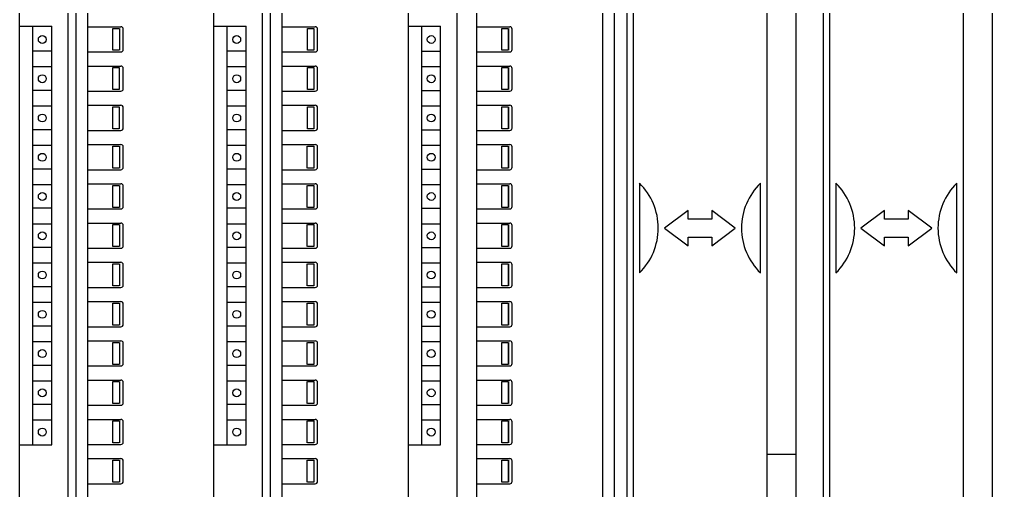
# Model space of a CAD drawing. Extents: x 430 to 1632, y -19 to 271.
# Drawn here: x 1390.5 to 1514.3, y 63.9 to 123.9 of the extents above; entities that cross this region are included whole.
import ezdxf

# ---------------------------------------------------------------- set-up
doc = ezdxf.new("R2010")
doc.units = 0
doc.header["$LTSCALE"] = 5
doc.header["$MEASUREMENT"] = 0
doc.layers.get('0').update_dxf_attribs({"linetype": 'CONTINUOUS'})

msp = doc.modelspace()

# ---------------------------------------------------------------- linework, layer by layer
at = {"color": 7, "linetype": 'Continuous'}
for p, q in [((1390.5, -17.65), (1390.5, 269.35)), ((1415.25, -17.65), (1415.25, 269.35)), ((1415.25, -17.65), (1415.25, 269.35)), ((1440, -17.65), (1440, 269.35)), ((1464.75, -17.65), (1464.75, 269.35)), ((1396.7, -1.11), (1396.7, 255.92)), ((1421.45, -1.11), (1421.45, 255.92)), ((1446.2, -1.11), (1446.2, 255.92)), ((1397.7, -1.11), (1397.7, 245.25)), ((1399.2, -4.11), (1399.2, 245.25)), ((1422.45, -1.11), (1422.45, 245.25)), ((1423.95, -4.11), (1423.95, 245.25)), ((1448.7, -4.11), (1448.7, 245.25)), ((1466.25, 25.97), (1466.25, 199.25)), ((1467.85, 10.1), (1467.85, 189.25)), ((1489.35, 10.1), (1489.35, 189.25)), ((1492.85, 10.1), (1492.85, 189.25)), ((1514.35, 10.1), (1514.35, 189.25)), ((1468.6, 166.65), (1468.6, 28.05)), ((1485.6, 166.65), (1485.6, 28.05)), ((1493.6, 166.65), (1493.6, 28.05)), ((1510.6, 166.65), (1510.6, 28.05)), ((1390.5, 123.05), (1394.6, 123.05)), ((1392.2, 69.75), (1392.2, 123.05)), ((1394.6, 69.75), (1394.6, 123.05)), ((1399.2, 122.99), (1403.4, 122.99)), ((1402.4, 119.99), (1402.4, 122.79)), ((1402.4, 122.79), (1403.2, 122.79)), ((1403.22, 122.79), (1403.22, 119.99)), ((1403.7, 120.09), (1403.7, 122.69)), ((1415.25, 123.05), (1419.35, 123.05)), ((1416.95, 69.75), (1416.95, 123.05)), ((1419.35, 69.75), (1419.35, 123.05)), ((1423.95, 122.99), (1428.15, 122.99)), ((1427.15, 119.99), (1427.15, 122.79)), ((1427.15, 122.79), (1427.95, 122.79)), ((1427.97, 122.79), (1427.97, 119.99)), ((1428.45, 120.09), (1428.45, 122.69)), ((1440, 123.05), (1444.1, 123.05)), ((1441.7, 69.75), (1441.7, 123.05)), ((1444.1, 69.75), (1444.1, 123.05)), ((1448.7, 122.99), (1452.9, 122.99)), ((1451.88, 119.99), (1451.88, 122.79)), ((1451.9, 119.99), (1451.9, 122.79)), ((1451.9, 122.79), (1452.7, 122.79)), ((1452.7, 122.79), (1452.7, 119.99)), ((1452.72, 122.79), (1452.72, 119.99)), ((1453.2, 120.09), (1453.2, 122.69)), ((1394.6, 119.87), (1392.2, 119.87)), ((1399.2, 119.79), (1403.4, 119.79)), ((1403.2, 119.99), (1402.4, 119.99)), ((1419.35, 119.87), (1416.95, 119.87)), ((1423.95, 119.79), (1428.15, 119.79)), ((1427.95, 119.99), (1427.15, 119.99)), ((1441.7, 119.87), (1444.1, 119.87)), ((1448.7, 119.79), (1452.9, 119.79)), ((1452.7, 119.99), (1451.9, 119.99)), ((1394.6, 117.87), (1392.2, 117.87)), ((1399.2, 117.99), (1403.4, 117.99)), ((1402.4, 114.99), (1402.4, 117.79)), ((1402.4, 117.79), (1403.2, 117.79)), ((1403.2, 117.79), (1403.2, 114.99)), ((1403.7, 115.09), (1403.7, 117.69)), ((1419.35, 117.87), (1416.95, 117.87)), ((1423.95, 117.99), (1428.15, 117.99)), ((1427.15, 114.99), (1427.15, 117.79)), ((1427.15, 117.79), (1427.95, 117.79)), ((1427.95, 117.79), (1427.95, 114.99)), ((1428.45, 115.09), (1428.45, 117.69)), ((1444.1, 117.87), (1441.7, 117.87)), ((1448.7, 117.99), (1452.9, 117.99)), ((1451.88, 114.99), (1451.88, 117.79)), ((1451.9, 114.99), (1451.9, 117.79)), ((1451.9, 117.79), (1452.7, 117.79)), ((1452.7, 117.79), (1452.7, 114.99)), ((1452.72, 117.79), (1452.72, 114.99)), ((1453.2, 115.09), (1453.2, 117.69)), ((1394.6, 114.87), (1392.2, 114.87)), ((1399.2, 114.79), (1403.4, 114.79)), ((1403.2, 114.99), (1402.4, 114.99)), ((1419.35, 114.87), (1416.95, 114.87)), ((1423.95, 114.79), (1428.15, 114.79)), ((1427.95, 114.99), (1427.15, 114.99)), ((1441.7, 114.87), (1444.1, 114.87)), ((1448.7, 114.79), (1452.9, 114.79)), ((1452.7, 114.99), (1451.9, 114.99)), ((1394.6, 112.87), (1392.2, 112.87)), ((1399.2, 112.99), (1403.4, 112.99)), ((1402.4, 109.99), (1402.4, 112.79)), ((1402.4, 112.79), (1403.2, 112.79)), ((1403.2, 112.79), (1403.2, 109.99)), ((1419.35, 112.87), (1416.95, 112.87)), ((1423.95, 112.99), (1428.15, 112.99)), ((1427.15, 109.99), (1427.15, 112.79)), ((1427.15, 112.79), (1427.95, 112.79)), ((1427.95, 112.79), (1427.95, 109.99)), ((1444.1, 112.87), (1441.7, 112.87)), ((1448.7, 112.99), (1452.9, 112.99)), ((1451.88, 109.99), (1451.88, 112.79)), ((1451.9, 109.99), (1451.9, 112.79)), ((1451.9, 112.79), (1452.7, 112.79)), ((1452.7, 112.79), (1452.7, 109.99)), ((1452.72, 112.79), (1452.72, 109.99)), ((1403.7, 110.09), (1403.7, 112.69)), ((1428.45, 110.09), (1428.45, 112.69)), ((1453.2, 110.09), (1453.2, 112.69)), ((1394.6, 109.87), (1392.2, 109.87)), ((1399.2, 109.79), (1403.4, 109.79)), ((1403.2, 109.99), (1402.4, 109.99)), ((1419.35, 109.87), (1416.95, 109.87)), ((1423.95, 109.79), (1428.15, 109.79)), ((1427.95, 109.99), (1427.15, 109.99)), ((1441.7, 109.87), (1444.1, 109.87)), ((1448.7, 109.79), (1452.9, 109.79)), ((1452.7, 109.99), (1451.9, 109.99)), ((1394.6, 107.87), (1392.2, 107.87)), ((1399.2, 107.99), (1403.4, 107.99)), ((1402.38, 104.99), (1402.38, 107.79)), ((1402.4, 107.79), (1403.2, 107.79)), ((1403.22, 107.79), (1403.22, 104.99)), ((1419.35, 107.87), (1416.95, 107.87)), ((1423.95, 107.99), (1428.15, 107.99)), ((1427.13, 104.99), (1427.13, 107.79)), ((1427.15, 107.79), (1427.95, 107.79)), ((1427.97, 107.79), (1427.97, 104.99)), ((1444.1, 107.87), (1441.7, 107.87)), ((1448.7, 107.99), (1452.9, 107.99)), ((1451.88, 104.99), (1451.88, 107.79)), ((1451.9, 104.99), (1451.9, 107.79)), ((1451.9, 107.79), (1452.7, 107.79)), ((1452.7, 107.79), (1452.7, 104.99)), ((1452.72, 107.79), (1452.72, 104.99)), ((1403.7, 105.09), (1403.7, 107.69)), ((1428.45, 105.09), (1428.45, 107.69)), ((1452.7, 106.7), (1452.72, 106.7)), ((1453.2, 105.09), (1453.2, 107.69)), ((1394.6, 104.87), (1392.2, 104.87)), ((1399.2, 104.79), (1403.4, 104.79)), ((1403.2, 104.99), (1402.4, 104.99)), ((1419.35, 104.87), (1416.95, 104.87)), ((1423.95, 104.79), (1428.15, 104.79)), ((1427.95, 104.99), (1427.15, 104.99)), ((1441.7, 104.87), (1444.1, 104.87)), ((1448.7, 104.79), (1452.9, 104.79)), ((1452.7, 104.99), (1451.9, 104.99)), ((1394.6, 102.87), (1392.2, 102.87)), ((1399.2, 102.99), (1403.4, 102.99)), ((1419.35, 102.87), (1416.95, 102.87)), ((1423.95, 102.99), (1428.15, 102.99)), ((1444.1, 102.87), (1441.7, 102.87)), ((1448.7, 102.99), (1452.9, 102.99)), ((1469.4, 103.07), (1469.4, 91.64)), ((1484.8, 91.64), (1484.8, 103.07)), ((1494.4, 103.07), (1494.4, 91.64)), ((1509.8, 91.64), (1509.8, 103.07)), ((1402.38, 99.99), (1402.38, 102.79)), ((1402.4, 102.79), (1403.2, 102.79)), ((1403.22, 102.79), (1403.22, 99.99)), ((1403.7, 100.09), (1403.7, 102.69)), ((1427.13, 99.99), (1427.13, 102.79)), ((1427.15, 102.79), (1427.95, 102.79)), ((1427.97, 102.79), (1427.97, 99.99)), ((1428.45, 100.09), (1428.45, 102.69)), ((1451.88, 99.99), (1451.88, 102.79)), ((1451.9, 99.99), (1451.9, 102.79)), ((1451.9, 102.79), (1452.7, 102.79)), ((1452.7, 102.79), (1452.7, 99.99)), ((1452.72, 102.79), (1452.72, 99.99)), ((1453.2, 100.09), (1453.2, 102.69)), ((1394.6, 99.87), (1392.2, 99.87)), ((1399.2, 99.79), (1403.4, 99.79)), ((1403.2, 99.99), (1402.4, 99.99)), ((1419.35, 99.87), (1416.95, 99.87)), ((1423.95, 99.79), (1428.15, 99.79)), ((1427.95, 99.99), (1427.15, 99.99)), ((1441.7, 99.87), (1444.1, 99.87)), ((1448.7, 99.79), (1452.9, 99.79)), ((1452.7, 99.99), (1451.9, 99.99)), ((1475.6, 99.61), (1472.6, 97.35)), ((1475.6, 98.5), (1475.6, 99.61)), ((1481.6, 97.35), (1478.6, 99.61)), ((1478.6, 99.61), (1478.6, 98.5)), ((1500.6, 99.61), (1497.6, 97.35)), ((1500.6, 98.5), (1500.6, 99.61)), ((1503.6, 99.61), (1503.6, 98.5)), ((1506.6, 97.35), (1503.6, 99.61)), ((1394.6, 97.87), (1392.2, 97.87)), ((1399.2, 97.99), (1403.4, 97.99)), ((1419.35, 97.87), (1416.95, 97.87)), ((1423.95, 97.99), (1428.15, 97.99)), ((1444.1, 97.87), (1441.7, 97.87)), ((1448.7, 97.99), (1452.9, 97.99)), ((1478.6, 98.5), (1475.6, 98.5)), ((1503.6, 98.5), (1500.6, 98.5)), ((1402.38, 94.99), (1402.38, 97.79)), ((1402.4, 97.79), (1403.2, 97.79)), ((1403.22, 97.79), (1403.22, 94.99)), ((1403.7, 95.09), (1403.7, 97.69)), ((1427.13, 94.99), (1427.13, 97.79)), ((1427.15, 97.79), (1427.95, 97.79)), ((1427.97, 97.79), (1427.97, 94.99)), ((1428.45, 95.09), (1428.45, 97.69)), ((1451.88, 94.99), (1451.88, 97.79)), ((1451.9, 94.99), (1451.9, 97.79)), ((1451.9, 97.79), (1452.7, 97.79)), ((1452.7, 97.79), (1452.7, 94.99)), ((1452.72, 97.79), (1452.72, 94.99)), ((1453.2, 95.09), (1453.2, 97.69)), ((1472.6, 97.35), (1475.6, 95.09)), ((1478.6, 95.09), (1481.6, 97.35)), ((1497.6, 97.35), (1500.6, 95.09)), ((1503.6, 95.09), (1506.6, 97.35)), ((1475.6, 96.2), (1478.6, 96.2)), ((1475.6, 95.09), (1475.6, 96.2)), ((1478.6, 96.2), (1478.6, 95.09)), ((1500.6, 96.2), (1503.6, 96.2)), ((1500.6, 95.09), (1500.6, 96.2)), ((1503.6, 96.2), (1503.6, 95.09)), ((1394.6, 94.87), (1392.2, 94.87)), ((1399.2, 94.79), (1403.4, 94.79)), ((1403.2, 94.99), (1402.4, 94.99)), ((1419.35, 94.87), (1416.95, 94.87)), ((1423.95, 94.79), (1428.15, 94.79)), ((1427.95, 94.99), (1427.15, 94.99)), ((1441.7, 94.87), (1444.1, 94.87)), ((1448.7, 94.79), (1452.9, 94.79)), ((1452.7, 94.99), (1451.9, 94.99)), ((1399.2, 92.99), (1403.4, 92.99)), ((1423.95, 92.99), (1428.15, 92.99)), ((1448.7, 92.99), (1452.9, 92.99)), ((1394.6, 92.87), (1392.2, 92.87)), ((1402.38, 89.99), (1402.38, 92.79)), ((1402.4, 92.79), (1403.2, 92.79)), ((1403.22, 92.79), (1403.22, 89.99)), ((1403.7, 90.09), (1403.7, 92.69)), ((1419.35, 92.87), (1416.95, 92.87)), ((1427.13, 89.99), (1427.13, 92.79)), ((1427.15, 92.79), (1427.95, 92.79)), ((1427.97, 92.79), (1427.97, 89.99)), ((1428.45, 90.09), (1428.45, 92.69)), ((1444.1, 92.87), (1441.7, 92.87)), ((1451.88, 89.99), (1451.88, 92.79)), ((1451.9, 89.99), (1451.9, 92.79)), ((1451.9, 92.79), (1452.7, 92.79)), ((1452.7, 92.79), (1452.7, 89.99)), ((1452.72, 92.79), (1452.72, 89.99)), ((1453.2, 90.09), (1453.2, 92.69)), ((1394.6, 89.87), (1392.2, 89.87)), ((1399.2, 89.79), (1403.4, 89.79)), ((1403.2, 89.99), (1402.4, 89.99)), ((1419.35, 89.87), (1416.95, 89.87)), ((1423.95, 89.79), (1428.15, 89.79)), ((1427.95, 89.99), (1427.15, 89.99)), ((1441.7, 89.87), (1444.1, 89.87)), ((1448.7, 89.79), (1452.9, 89.79)), ((1452.7, 89.99), (1451.9, 89.99)), ((1399.2, 87.99), (1403.4, 87.99)), ((1423.95, 87.99), (1428.15, 87.99)), ((1448.7, 87.99), (1452.9, 87.99)), ((1394.6, 87.87), (1392.2, 87.87)), ((1402.38, 84.99), (1402.38, 87.79)), ((1402.4, 87.79), (1403.2, 87.79)), ((1403.22, 87.79), (1403.22, 84.99)), ((1403.7, 85.09), (1403.7, 87.69)), ((1419.35, 87.87), (1416.95, 87.87)), ((1427.13, 84.99), (1427.13, 87.79)), ((1427.15, 87.79), (1427.95, 87.79)), ((1427.97, 87.79), (1427.97, 84.99)), ((1428.45, 85.09), (1428.45, 87.69)), ((1444.1, 87.87), (1441.7, 87.87)), ((1451.88, 84.99), (1451.88, 87.79)), ((1451.9, 84.99), (1451.9, 87.79)), ((1451.9, 87.79), (1452.7, 87.79)), ((1452.7, 87.79), (1452.7, 84.99)), ((1452.72, 87.79), (1452.72, 84.99)), ((1453.2, 85.09), (1453.2, 87.69)), ((1394.6, 84.87), (1392.2, 84.87)), ((1399.2, 84.79), (1403.4, 84.79)), ((1403.2, 84.99), (1402.4, 84.99)), ((1419.35, 84.87), (1416.95, 84.87)), ((1423.95, 84.79), (1428.15, 84.79)), ((1427.95, 84.99), (1427.15, 84.99)), ((1441.7, 84.87), (1444.1, 84.87)), ((1448.7, 84.79), (1452.9, 84.79)), ((1452.7, 84.99), (1451.9, 84.99)), ((1399.2, 82.99), (1403.4, 82.99)), ((1423.95, 82.99), (1428.15, 82.99)), ((1448.7, 82.99), (1452.9, 82.99)), ((1394.6, 82.87), (1392.2, 82.87)), ((1402.38, 79.99), (1402.38, 82.79)), ((1402.4, 82.79), (1403.2, 82.79)), ((1403.22, 82.79), (1403.22, 79.99)), ((1403.7, 80.09), (1403.7, 82.69)), ((1419.35, 82.87), (1416.95, 82.87)), ((1427.13, 79.99), (1427.13, 82.79)), ((1427.15, 82.79), (1427.95, 82.79)), ((1427.97, 82.79), (1427.97, 79.99)), ((1428.45, 80.09), (1428.45, 82.69)), ((1444.1, 82.87), (1441.7, 82.87)), ((1451.88, 79.99), (1451.88, 82.79)), ((1451.9, 79.99), (1451.9, 82.79)), ((1451.9, 82.79), (1452.7, 82.79)), ((1452.7, 82.79), (1452.7, 79.99)), ((1452.72, 82.79), (1452.72, 79.99)), ((1453.2, 80.09), (1453.2, 82.69)), ((1394.6, 79.87), (1392.2, 79.87)), ((1399.2, 79.79), (1403.4, 79.79)), ((1403.2, 79.99), (1402.4, 79.99)), ((1419.35, 79.87), (1416.95, 79.87)), ((1423.95, 79.79), (1428.15, 79.79)), ((1427.95, 79.99), (1427.15, 79.99)), ((1441.7, 79.87), (1444.1, 79.87)), ((1448.7, 79.79), (1452.9, 79.79)), ((1452.7, 79.99), (1451.9, 79.99)), ((1394.6, 77.87), (1392.2, 77.87)), ((1399.2, 77.99), (1403.4, 77.99)), ((1402.38, 74.99), (1402.38, 77.79)), ((1402.4, 77.79), (1403.2, 77.79)), ((1403.22, 77.79), (1403.22, 74.99)), ((1403.7, 75.09), (1403.7, 77.69)), ((1419.35, 77.87), (1416.95, 77.87)), ((1423.95, 77.99), (1428.15, 77.99)), ((1427.13, 74.99), (1427.13, 77.79)), ((1427.15, 77.79), (1427.95, 77.79)), ((1427.97, 77.79), (1427.97, 74.99)), ((1428.45, 75.09), (1428.45, 77.69)), ((1444.1, 77.87), (1441.7, 77.87)), ((1448.7, 77.99), (1452.9, 77.99)), ((1451.88, 74.99), (1451.88, 77.79)), ((1451.9, 74.99), (1451.9, 77.79)), ((1451.9, 77.79), (1452.7, 77.79)), ((1452.7, 77.79), (1452.7, 74.99)), ((1452.72, 77.79), (1452.72, 74.99)), ((1453.2, 75.09), (1453.2, 77.69)), ((1452.7, 76.7), (1452.72, 76.7)), ((1394.6, 74.87), (1392.2, 74.87)), ((1399.2, 74.79), (1403.4, 74.79)), ((1403.2, 74.99), (1402.4, 74.99)), ((1419.35, 74.87), (1416.95, 74.87)), ((1423.95, 74.79), (1428.15, 74.79)), ((1427.95, 74.99), (1427.15, 74.99)), ((1441.7, 74.87), (1444.1, 74.87)), ((1448.7, 74.79), (1452.9, 74.79)), ((1452.7, 74.99), (1451.9, 74.99)), ((1394.6, 72.87), (1392.2, 72.87)), ((1399.2, 72.99), (1403.4, 72.99)), ((1402.38, 69.99), (1402.38, 72.79)), ((1402.4, 72.79), (1403.2, 72.79)), ((1403.22, 72.79), (1403.22, 69.99)), ((1403.7, 70.09), (1403.7, 72.69)), ((1419.35, 72.87), (1416.95, 72.87)), ((1423.95, 72.99), (1428.15, 72.99)), ((1427.13, 69.99), (1427.13, 72.79)), ((1427.15, 72.79), (1427.95, 72.79)), ((1427.97, 72.79), (1427.97, 69.99)), ((1428.45, 70.09), (1428.45, 72.69)), ((1444.1, 72.87), (1441.7, 72.87)), ((1448.7, 72.99), (1452.9, 72.99)), ((1451.88, 69.99), (1451.88, 72.79)), ((1451.9, 69.99), (1451.9, 72.79)), ((1451.9, 72.79), (1452.7, 72.79)), ((1452.7, 72.79), (1452.7, 69.99)), ((1452.72, 72.79), (1452.72, 69.99)), ((1453.2, 70.09), (1453.2, 72.69)), ((1390.5, 69.75), (1394.6, 69.75)), ((1399.2, 69.79), (1403.4, 69.79)), ((1403.2, 69.99), (1402.4, 69.99)), ((1415.25, 69.75), (1419.35, 69.75)), ((1423.95, 69.79), (1428.15, 69.79)), ((1427.95, 69.99), (1427.15, 69.99)), ((1440, 69.75), (1444.1, 69.75)), ((1448.7, 69.79), (1452.9, 69.79)), ((1452.7, 69.99), (1451.9, 69.99)), ((1489.35, 68.5), (1485.6, 68.5)), ((1399.2, 67.99), (1403.4, 67.99)), ((1402.38, 64.99), (1402.38, 67.79)), ((1402.4, 67.79), (1403.2, 67.79)), ((1403.22, 67.79), (1403.22, 64.99)), ((1403.7, 65.09), (1403.7, 67.69)), ((1423.95, 67.99), (1428.15, 67.99)), ((1427.13, 64.99), (1427.13, 67.79)), ((1427.15, 67.79), (1427.95, 67.79)), ((1427.97, 67.79), (1427.97, 64.99)), ((1428.45, 65.09), (1428.45, 67.69)), ((1448.7, 67.99), (1452.9, 67.99)), ((1451.88, 64.99), (1451.88, 67.79)), ((1451.9, 64.99), (1451.9, 67.79)), ((1451.9, 67.79), (1452.7, 67.79)), ((1452.7, 67.79), (1452.7, 64.99)), ((1452.72, 67.79), (1452.72, 64.99)), ((1453.2, 65.09), (1453.2, 67.69)), ((1399.2, 64.79), (1403.4, 64.79)), ((1403.2, 64.99), (1402.4, 64.99)), ((1423.95, 64.79), (1428.15, 64.79)), ((1427.95, 64.99), (1427.15, 64.99)), ((1448.7, 64.79), (1452.9, 64.79)), ((1452.7, 64.99), (1451.9, 64.99))]:
    msp.add_line(p, q, dxfattribs=at)
for centre in [(1393.4, 121.37), (1418.15, 121.37), (1442.9, 121.37), (1393.4, 116.37), (1418.15, 116.37), (1442.9, 116.37), (1393.4, 111.37), (1418.15, 111.37), (1442.9, 111.37), (1393.4, 106.37), (1418.15, 106.37), (1442.9, 106.37), (1393.4, 101.37), (1418.15, 101.37), (1442.9, 101.37), (1393.4, 96.37), (1418.15, 96.37), (1442.9, 96.37), (1393.4, 91.37), (1418.15, 91.37), (1442.9, 91.37), (1393.4, 86.37), (1418.15, 86.37), (1442.9, 86.37), (1393.4, 81.37), (1418.15, 81.37), (1442.9, 81.37), (1393.4, 76.37), (1418.15, 76.37), (1442.9, 76.37), (1393.4, 71.37), (1418.15, 71.37), (1442.9, 71.37)]:
    msp.add_circle(centre, 0.5, dxfattribs=at)
for centre, radius, start, end in [((1403.4, 122.69), 0.3, 0, 90), ((1428.15, 122.69), 0.3, 0, 90), ((1452.9, 122.69), 0.3, 0, 90), ((1403.4, 120.09), 0.3, 270, 0), ((1428.15, 120.09), 0.3, 270, 0), ((1452.9, 120.09), 0.3, 270, 0), ((1403.4, 117.69), 0.3, 0, 90), ((1428.15, 117.69), 0.3, 0, 90), ((1452.9, 117.69), 0.3, 0, 90), ((1403.4, 115.09), 0.3, 270, 0), ((1428.15, 115.09), 0.3, 270, 0), ((1452.9, 115.09), 0.3, 270, 0), ((1403.4, 112.69), 0.3, 0, 90), ((1428.15, 112.69), 0.3, 0, 90), ((1452.9, 112.69), 0.3, 0, 90), ((1403.4, 110.09), 0.3, 270, 0), ((1428.15, 110.09), 0.3, 270, 0), ((1452.9, 110.09), 0.3, 270, 0), ((1403.4, 107.69), 0.3, 0, 90), ((1428.15, 107.69), 0.3, 0, 90), ((1452.9, 107.69), 0.3, 0, 90), ((1403.4, 105.09), 0.3, 270, 0), ((1428.15, 105.09), 0.3, 270, 0), ((1452.9, 105.09), 0.3, 270, 0), ((1403.4, 102.69), 0.3, 0, 90), ((1428.15, 102.69), 0.3, 0, 90), ((1452.9, 102.69), 0.3, 0, 90), ((1463.8, 97.35), 8, 314.427, 45.573), ((1490.4, 97.35), 8, 134.427, 225.573), ((1488.8, 97.35), 8, 314.427, 45.573), ((1515.4, 97.35), 8, 134.427, 225.573), ((1403.4, 100.09), 0.3, 270, 0), ((1428.15, 100.09), 0.3, 270, 0), ((1452.9, 100.09), 0.3, 270, 0), ((1403.4, 97.69), 0.3, 0, 90), ((1428.15, 97.69), 0.3, 0, 90), ((1452.9, 97.69), 0.3, 0, 90), ((1403.4, 95.09), 0.3, 270, 0), ((1428.15, 95.09), 0.3, 270, 0), ((1452.9, 95.09), 0.3, 270, 0), ((1403.4, 92.69), 0.3, 0, 90), ((1428.15, 92.69), 0.3, 0, 90), ((1452.9, 92.69), 0.3, 0, 90), ((1403.4, 90.09), 0.3, 270, 0), ((1428.15, 90.09), 0.3, 270, 0), ((1452.9, 90.09), 0.3, 270, 0), ((1403.4, 87.69), 0.3, 0, 90), ((1428.15, 87.69), 0.3, 0, 90), ((1452.9, 87.69), 0.3, 0, 90), ((1403.4, 85.09), 0.3, 270, 0), ((1428.15, 85.09), 0.3, 270, 0), ((1452.9, 85.09), 0.3, 270, 0), ((1403.4, 82.69), 0.3, 0, 90), ((1428.15, 82.69), 0.3, 0, 90), ((1452.9, 82.69), 0.3, 0, 90), ((1403.4, 80.09), 0.3, 270, 0), ((1428.15, 80.09), 0.3, 270, 0), ((1452.9, 80.09), 0.3, 270, 0), ((1403.4, 77.69), 0.3, 0, 90), ((1428.15, 77.69), 0.3, 0, 90), ((1452.9, 77.69), 0.3, 0, 90), ((1403.4, 75.09), 0.3, 270, 0), ((1428.15, 75.09), 0.3, 270, 0), ((1452.9, 75.09), 0.3, 270, 0), ((1403.4, 72.69), 0.3, 0, 90), ((1428.15, 72.69), 0.3, 0, 90), ((1452.9, 72.69), 0.3, 0, 90), ((1403.4, 70.09), 0.3, 270, 0), ((1428.15, 70.09), 0.3, 270, 0), ((1452.9, 70.09), 0.3, 270, 0), ((1403.4, 67.69), 0.3, 0, 90), ((1428.15, 67.69), 0.3, 0, 90), ((1452.9, 67.69), 0.3, 0, 90), ((1403.4, 65.09), 0.3, 270, 0), ((1428.15, 65.09), 0.3, 270, 0), ((1452.9, 65.09), 0.3, 270, 0)]:
    msp.add_arc(centre, radius, start, end, dxfattribs=at)

doc.saveas('drawing.dxf')
